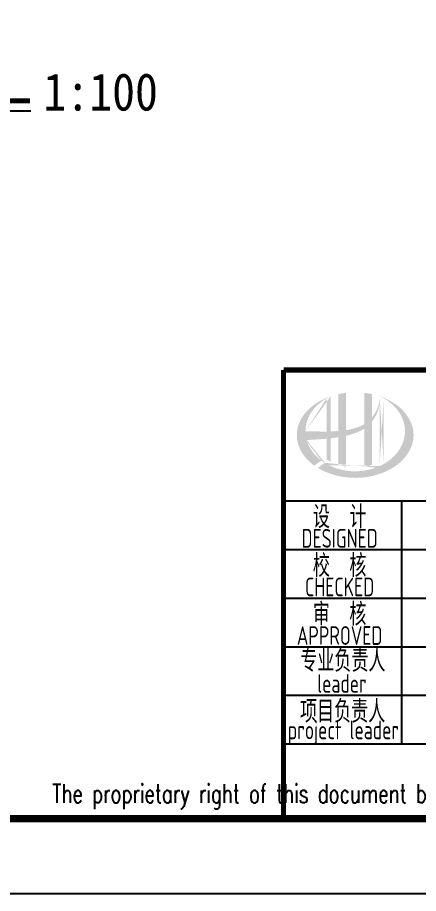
# Model space of a CAD drawing. Extents: x 4924227 to 5052693, y -485691 to -238224.
# Drawn here: x 5018995 to 5024355, y -485691 to -473976 of the extents above; entities that cross this region are included whole.
import ezdxf
from ezdxf.enums import TextEntityAlignment as Align

# ---------------------------------------------------------------- set-up
doc = ezdxf.new("R2010")
doc.units = 0
doc.header["$LTSCALE"] = 1000
doc.header["$MEASUREMENT"] = 0
doc.layers.get('0').update_dxf_attribs({"linetype": 'CONTINUOUS'})
doc.layers.add('PUB_TITLE', color=4, linetype='CONTINUOUS')
doc.layers.add('图名', color=15, linetype='CONTINUOUS')
doc.styles.add('AHD', font='sceie.shx', dxfattribs={"width": 0.7, "bigfont": 'sceic.shx'})
doc.styles.add('ECEC_TQ', font='txt_l.shx', dxfattribs={"bigfont": 'hztxt_l.shx'})
doc.styles.add('宋体', font='', dxfattribs={"width": 0.7})
doc.styles.get('宋体').set_extended_font_data('SimSun')

msp = doc.modelspace()

# ---------------------------------------------------------------- hatches: boundary and pattern name
h = msp.add_hatch(color=256)
edge = h.paths.add_edge_path()
edge.add_spline(control_points=[(5023388, -479569.1), (5023394.1, -479567.7), (5023400.2, -479566.3), (5023449.3, -479554.4), (5023491.9, -479541.4), (5023566.9, -479510.3), (5023599.8, -479493.3), (5023630.7, -479472.7)], knot_values=[61.629012, 61.629012, 61.629012, 61.629012, 63.3304306, 63.3304306, 75.3536336, 75.3536336, 85.3986489, 85.3986489, 85.3986489, 85.3986489], degree=3, periodic=0)
edge.add_line((5023630.7, -479472.7), (5023630.7, -479983))
edge.add_spline(control_points=[(5023630.7, -479983), (5023647.8, -479980.2), (5023664.8, -479976.9), (5023699.6, -479968.8), (5023717.3, -479964), (5023734.7, -479958.5)], knot_values=[4.9084564, 4.9084564, 4.9084564, 4.9084564, 4.9928212, 4.9928212, 5.0830337, 5.0830337, 5.0830337, 5.0830337], degree=3, periodic=0)
edge.add_line((5023734.7, -479958.5), (5023734.7, -479377.1))
edge.add_spline(control_points=[(5023734.7, -479377.1), (5023743.3, -479366.2), (5023751.5, -479354.8), (5023777.6, -479315.2), (5023793.3, -479285.2), (5023822.5, -479212.4), (5023833.7, -479168.6), (5023838.4, -479123.3), (5023838.5, -479122), (5023838.7, -479120.8)], knot_values=[97.9917441, 97.9917441, 97.9917441, 97.9917441, 101.6421898, 101.6421898, 110.3379755, 110.3379755, 121.9343221, 121.9343221, 122.2706915, 122.2706915, 122.2706915, 122.2706915], degree=3, periodic=0)
edge.add_line((5023838.7, -479120.8), (5023838.7, -479050.3))
edge.add_spline(control_points=[(5023838.7, -479050.3), (5023838.6, -479058), (5023838.2, -479065.7), (5023837.7, -479073.4)], knot_values=[126.194075, 126.194075, 126.194075, 126.194075, 128.3967624, 128.3967624, 128.3967624, 128.3967624], degree=3, periodic=0)
edge.add_spline(control_points=[(5023837.7, -479073.4), (5023837.2, -479079.6), (5023836.6, -479085.8), (5023835.8, -479092)], knot_values=[124.4170495, 124.4170495, 124.4170495, 124.4170495, 126.194075, 126.194075, 126.194075, 126.194075], degree=3, periodic=0)
edge.add_spline(control_points=[(5023835.8, -479092), (5023834.6, -479101.1), (5023833.2, -479110.2), (5023831.4, -479119.3)], knot_values=[121.8052898, 121.8052898, 121.8052898, 121.8052898, 124.4170495, 124.4170495, 124.4170495, 124.4170495], degree=3, periodic=0)
edge.add_spline(control_points=[(5023831.4, -479119.3), (5023829, -479131.5), (5023826.1, -479143.6), (5023822.6, -479155.6)], knot_values=[118.3157402, 118.3157402, 118.3157402, 118.3157402, 121.8052898, 121.8052898, 121.8052898, 121.8052898], degree=3, periodic=0)
edge.add_spline(control_points=[(5023822.6, -479155.6), (5023819.1, -479167.7), (5023815, -479179.8), (5023810.5, -479191.6)], knot_values=[114.7959879, 114.7959879, 114.7959879, 114.7959879, 118.3157402, 118.3157402, 118.3157402, 118.3157402], degree=3, periodic=0)
edge.add_spline(control_points=[(5023810.5, -479191.6), (5023806, -479203.3), (5023801, -479214.8), (5023795.6, -479226.2)], knot_values=[111.3296409, 111.3296409, 111.3296409, 111.3296409, 114.7959879, 114.7959879, 114.7959879, 114.7959879], degree=3, periodic=0)
edge.add_spline(control_points=[(5023795.6, -479226.2), (5023790.1, -479237.7), (5023784, -479249.1), (5023777.6, -479260.2)], knot_values=[107.7952896, 107.7952896, 107.7952896, 107.7952896, 111.3296409, 111.3296409, 111.3296409, 111.3296409], degree=3, periodic=0)
edge.add_spline(control_points=[(5023777.6, -479260.2), (5023771.3, -479271), (5023764.6, -479281.5), (5023757.4, -479291.8)], knot_values=[104.3435789, 104.3435789, 104.3435789, 104.3435789, 107.7952896, 107.7952896, 107.7952896, 107.7952896], degree=3, periodic=0)
edge.add_spline(control_points=[(5023757.4, -479291.8), (5023750.2, -479302.2), (5023742.6, -479312.2), (5023734.7, -479321.9)], knot_values=[100.8506997, 100.8506997, 100.8506997, 100.8506997, 104.3435789, 104.3435789, 104.3435789, 104.3435789], degree=3, periodic=0)
edge.add_line((5023734.7, -479321.9), (5023734.7, -479012.7))
edge.add_spline(control_points=[(5023734.7, -479012.7), (5023700.6, -479005.1), (5023665.8, -478999.2), (5023630.7, -478995.1)], knot_values=[4.4239994, 4.4239994, 4.4239994, 4.4239994, 4.5587406, 4.5587406, 4.5587406, 4.5587406], degree=3, periodic=0)
edge.add_line((5023630.7, -478995.1), (5023630.7, -479413.3))
edge.add_spline(control_points=[(5023630.7, -479413.3), (5023558.7, -479457.8), (5023474.5, -479481), (5023388, -479494.1)], knot_values=[63.2462151, 63.2462151, 63.2462151, 63.2462151, 87.6891235, 87.6891235, 87.6891235, 87.6891235], degree=3, periodic=0)
edge.add_line((5023388, -479494.1), (5023388, -478995.1))
edge.add_spline(control_points=[(5023388, -478995.1), (5023352.8, -478999.2), (5023318.1, -479005.1), (5023284, -479012.7)], knot_values=[4.8660382, 4.8660382, 4.8660382, 4.8660382, 5.0007773, 5.0007773, 5.0007773, 5.0007773], degree=3, periodic=0)
edge.add_line((5023284, -479012.7), (5023284, -479505.5))
edge.add_spline(control_points=[(5023284, -479505.5), (5023282.3, -479505.6), (5023247.4, -479508.3), (5023212.8, -479510), (5023180, -479511)], knot_values=[43.6573559, 43.6573559, 43.6573559, 43.6573559, 44.1342527, 53.4970917, 53.4970917, 53.4970917, 53.4970917], degree=3, periodic=0)
edge.add_line((5023180, -479511), (5023180, -479041.9))
edge.add_spline(control_points=[(5023180, -479041.9), (5023163, -479047.8), (5023146.2, -479054.1), (5023129.8, -479060.8)], knot_values=[5.1415698, 5.1415698, 5.1415698, 5.1415698, 5.2129208, 5.2129208, 5.2129208, 5.2129208], degree=3, periodic=0)
edge.add_spline(control_points=[(5023129.8, -479060.8), (5023122.9, -479063.6), (5023116, -479066.5), (5023083.8, -479080.7), (5023059.3, -479093), (5023035.8, -479106.2)], knot_values=[5.2129208, 5.2129208, 5.2129208, 5.2129208, 5.2429596, 5.2429596, 5.3556227, 5.3556227, 5.3556227, 5.3556227], degree=3, periodic=0)
edge.add_spline(control_points=[(5023035.8, -479106.2), (5023020.9, -479114.5), (5023006.5, -479123.3), (5022992.5, -479132.4)], knot_values=[5.3556227, 5.3556227, 5.3556227, 5.3556227, 5.4269737, 5.4269737, 5.4269737, 5.4269737], degree=3, periodic=0)
edge.add_spline(control_points=[(5022992.5, -479132.4), (5022985.1, -479137.2), (5022977.8, -479142.1), (5022964.3, -479151.6), (5022958.1, -479156.1), (5022951.9, -479160.7)], knot_values=[5.4269737, 5.4269737, 5.4269737, 5.4269737, 5.4647645, 5.4647645, 5.4983247, 5.4983247, 5.4983247, 5.4983247], degree=3, periodic=0)
edge.add_spline(control_points=[(5022951.9, -479160.7), (5022925.9, -479180.3), (5022901.8, -479201.2), (5022879.9, -479223.1)], knot_values=[5.4983247, 5.4983247, 5.4983247, 5.4983247, 5.6410266, 5.6410266, 5.6410266, 5.6410266], degree=3, periodic=0)
edge.add_spline(control_points=[(5022879.9, -479223.1), (5022872.9, -479230.1), (5022866.1, -479237.2), (5022845.7, -479259.8), (5022832.8, -479275.7), (5022821, -479291.9)], knot_values=[5.6410266, 5.6410266, 5.6410266, 5.6410266, 5.6865694, 5.6865694, 5.7837285, 5.7837285, 5.7837285, 5.7837285], degree=3, periodic=0)
edge.add_spline(control_points=[(5022821, -479291.9), (5022805.9, -479312.6), (5022792.6, -479334), (5022779.5, -479359), (5022777.9, -479362.2), (5022776.3, -479365.3)], knot_values=[5.7837285, 5.7837285, 5.7837285, 5.7837285, 5.9083744, 5.9083744, 5.9264305, 5.9264305, 5.9264305, 5.9264305], degree=3, periodic=0)
edge.add_spline(control_points=[(5022776.3, -479365.3), (5022763.8, -479390.5), (5022753.8, -479416.1), (5022746.3, -479442)], knot_values=[5.9264305, 5.9264305, 5.9264305, 5.9264305, 6.0691324, 6.0691324, 6.0691324, 6.0691324], degree=3, periodic=0)
edge.add_spline(control_points=[(5022746.3, -479442), (5022743, -479453.1), (5022740.3, -479464.3), (5022734.9, -479490.5), (5022732.7, -479505.5), (5022731.2, -479520.6)], knot_values=[6.0691324, 6.0691324, 6.0691324, 6.0691324, 6.1301793, 6.1301793, 6.2118343, 6.2118343, 6.2118343, 6.2118343], degree=3, periodic=0)
edge.add_spline(control_points=[(5022731.2, -479520.6), (5022730, -479533.7), (5022729.3, -479546.9), (5022729.3, -479560.1)], knot_values=[6.2118343, 6.2118343, 6.2118343, 6.2118343, 6.2831853, 6.2831853, 6.2831853, 6.2831853], degree=3, periodic=0)
edge.add_spline(control_points=[(5022729.3, -479560.1), (5022729.3, -479569.5), (5022729.6, -479578.8), (5022730.3, -479588.1)], knot_values=[6.2831853, 6.2831853, 6.2831853, 6.2831853, 6.3336547, 6.3336547, 6.3336547, 6.3336547], degree=3, periodic=0)
edge.add_spline(control_points=[(5022730.3, -479588.1), (5022731.5, -479606.8), (5022734, -479625.4), (5022737.8, -479643.9)], knot_values=[6.3336547, 6.3336547, 6.3336547, 6.3336547, 6.4345936, 6.4345936, 6.4345936, 6.4345936], degree=3, periodic=0)
edge.add_spline(control_points=[(5022737.8, -479643.9), (5022738.1, -479645.1), (5022738.3, -479646.3), (5022742.2, -479664.8), (5022747, -479682), (5022752.9, -479699)], knot_values=[6.4345936, 6.4345936, 6.4345936, 6.4345936, 6.4412784, 6.4412784, 6.5355325, 6.5355325, 6.5355325, 6.5355325], degree=3, periodic=0)
edge.add_spline(control_points=[(5022752.9, -479699), (5022759.1, -479717.2), (5022766.6, -479735.3), (5022775.4, -479753.1)], knot_values=[6.5355325, 6.5355325, 6.5355325, 6.5355325, 6.6364714, 6.6364714, 6.6364714, 6.6364714], degree=3, periodic=0)
edge.add_spline(control_points=[(5022775.4, -479753.1), (5022777.6, -479757.6), (5022779.9, -479762), (5022789.2, -479779.7), (5022796.9, -479792.7), (5022805.3, -479805.5)], knot_values=[6.6364714, 6.6364714, 6.6364714, 6.6364714, 6.6618943, 6.6618943, 6.7374102, 6.7374102, 6.7374102, 6.7374102], degree=3, periodic=0)
edge.add_spline(control_points=[(5022805.3, -479805.5), (5022816.5, -479822.7), (5022828.8, -479839.5), (5022842.4, -479855.9)], knot_values=[6.7374102, 6.7374102, 6.7374102, 6.7374102, 6.8383491, 6.8383491, 6.8383491, 6.8383491], degree=3, periodic=0)
edge.add_spline(control_points=[(5022842.4, -479855.9), (5022848.3, -479863), (5022854.4, -479870.1), (5022869, -479886.1), (5022877.5, -479894.9), (5022886.4, -479903.5)], knot_values=[6.8383491, 6.8383491, 6.8383491, 6.8383491, 6.8825101, 6.8825101, 6.939288, 6.939288, 6.939288, 6.939288], degree=3, periodic=0)
edge.add_spline(control_points=[(5022886.4, -479903.5), (5022902.1, -479918.9), (5022919, -479933.7), (5022936.9, -479947.9)], knot_values=[6.939288, 6.939288, 6.939288, 6.939288, 7.0402268, 7.0402268, 7.0402268, 7.0402268], degree=3, periodic=0)
edge.add_spline(control_points=[(5022936.9, -479947.9), (5022945.9, -479955), (5022955, -479962), (5022964.5, -479968.8)], knot_values=[7.0402268, 7.0402268, 7.0402268, 7.0402268, 7.0906963, 7.0906963, 7.0906963, 7.0906963], degree=3, periodic=0)
edge.add_line((5022964.5, -479968.8), (5023055.7, -479900.4))
edge.add_ellipse((5023509.3, -479508.1), major_axis=(665, 0), ratio=0.8066765, start_angle=192.81901, end_angle=226.98533, ccw=False)
edge.add_spline(control_points=[(5022860.9, -479627.2), (5022884.9, -479625.7), (5022909, -479624.2), (5022997.7, -479618.7), (5023062.5, -479614.4), (5023128, -479608.1)], knot_values=[11.3982633, 11.3982633, 11.3982633, 11.3982633, 18.4072897, 18.4072897, 37.1809397, 37.1809397, 37.1809397, 37.1809397], degree=3, periodic=0)
edge.add_line((5023128, -479608.1), (5023128, -479887.1))
edge.add_spline(control_points=[(5023128, -479887.1), (5023131.6, -479889.4), (5023135.1, -479891.6), (5023152.1, -479901.8), (5023165.9, -479909.3), (5023180, -479916.5)], knot_values=[4.0499446, 4.0499446, 4.0499446, 4.0499446, 4.0720206, 4.0720206, 4.153257, 4.153257, 4.153257, 4.153257], degree=3, periodic=0)
edge.add_line((5023180, -479916.5), (5023180, -479602.6))
edge.add_spline(control_points=[(5023180, -479602.6), (5023212.2, -479598.9), (5023244.6, -479594.7), (5023279.4, -479589.3), (5023281.7, -479589), (5023284, -479588.6)], knot_values=[42.1350086, 42.1350086, 42.1350086, 42.1350086, 51.3072277, 51.3072277, 51.9485742, 51.9485742, 51.9485742, 51.9485742], degree=3, periodic=0)
edge.add_line((5023284, -479588.6), (5023284, -479958.5))
edge.add_spline(control_points=[(5023284, -479958.5), (5023317.6, -479969.1), (5023352.5, -479977.3), (5023388, -479983)], knot_values=[4.3417397, 4.3417397, 4.3417397, 4.3417397, 4.5163155, 4.5163155, 4.5163155, 4.5163155], degree=3, periodic=0)
edge.add_line((5023388, -479983), (5023388, -479569.1))
edge = h.paths.add_edge_path(flags=16)
edge.add_ellipse((5023509.3, -479508.1), major_axis=(665, 0), ratio=0.8066765, start_angle=124.98746, end_angle=179.99898, ccw=False)
edge.add_line((5023128, -479068.6), (5023128, -479512.2))
edge.add_spline(control_points=[(5023128, -479512.2), (5023032.7, -479513.5), (5022938.7, -479510.5), (5022844.3, -479508.1)], knot_values=[11.2737302, 11.2737302, 11.2737302, 11.2737302, 38.6875129, 38.6875129, 38.6875129, 38.6875129], degree=3, periodic=0)
edge = h.paths.add_edge_path()
edge.add_spline(control_points=[(5023010.5, -479999.3), (5023041.5, -480018.3), (5023074.7, -480035.5), (5023159.3, -480072.7), (5023212.6, -480090.6), (5023323.3, -480117.2), (5023380.8, -480125.9), (5023496.9, -480133.7), (5023555.6, -480132.7), (5023671.2, -480121.2), (5023728, -480110.7), (5023837.1, -480080.7), (5023889.2, -480061.1), (5023986.1, -480014.3), (5024030.9, -479986.9), (5024110.8, -479926), (5024146, -479892.4), (5024205.3, -479820.9), (5024229.4, -479783), (5024265.8, -479704.9), (5024278.1, -479664.7), (5024290.7, -479583.5), (5024291, -479542.5), (5024279.5, -479461), (5024267.7, -479420.5), (5024232.1, -479341.8), (5024208.3, -479303.6), (5024149.5, -479231.4), (5024114.4, -479197.5), (5024034.6, -479135.8), (5023989.9, -479108.1), (5023908.7, -479068.4), (5023874.3, -479054.1), (5023838.7, -479041.9)], knot_values=[0.8864206, 0.8864206, 0.8864206, 0.8864206, 1.0405566, 1.0405566, 1.2611724, 1.2611724, 1.4817883, 1.4817883, 1.7024042, 1.7024042, 1.9230201, 1.9230201, 2.1436359, 2.1436359, 2.3642518, 2.3642518, 2.5848677, 2.5848677, 2.8054836, 2.8054836, 3.0260994, 3.0260994, 3.2467153, 3.2467153, 3.4685202, 3.4685202, 3.6903251, 3.6903251, 3.9121301, 3.9121301, 4.133935, 4.133935, 4.2832086, 4.2832086, 4.2832086, 4.2832086], degree=3, periodic=0)
edge.add_line((5023838.7, -479041.9), (5023838.7, -479042))
edge.add_spline(control_points=[(5023838.7, -479042.1), (5023838.7, -479044.8), (5023838.7, -479047.6), (5023838.7, -479050.3)], knot_values=[128.3967624, 128.3967624, 128.3967624, 128.3967624, 129.1921934, 129.1921934, 129.1921934, 129.1921934], degree=3, periodic=0)
edge.add_line((5023838.7, -479050.3), (5023838.7, -479974.2))
edge.add_ellipse((5023509.3, -479508.1), major_axis=(665, 0), ratio=0.8066765, start_angle=232.10542, end_angle=299.68334, ccw=False)
edge.add_line((5023100.9, -479931.5), (5023010.5, -479999.3))
edge = h.paths.add_edge_path(flags=16)
edge.add_ellipse((5023509.3, -479508.1), major_axis=(665, 0), ratio=0.8066765, start_angle=304.98746, end_angle=415.01211, ccw=False)
edge.add_line((5023890.7, -479947.6), (5023890.7, -479068.6))

# ---------------------------------------------------------------- linework, layer by layer
for p, q in [((5022551.5, -480440.7), (5033551.5, -480440.7)), ((5024131.5, -483690.7), (5024131.5, -480440.7)), ((5024131.5, -483690.7), (5024131.5, -480440.7)), ((5024131.5, -483690.7), (5024131.5, -480440.7)), ((5022551.5, -481090.7), (5028051.5, -481090.7)), ((5022551.5, -481740.7), (5028051.5, -481740.7)), ((5022551.5, -482390.7), (5028051.5, -482390.7)), ((5022551.5, -483040.7), (5028051.5, -483040.7)), ((5022551.5, -483690.7), (5040551.5, -483690.7)), ((5022551.5, -484690.7), (5040551.5, -484690.7))]:
    msp.add_line(p, q)
at = {"const_width": 70}
for points in [[(5022551.5, -478690.7), (5022551.5, -484690.7)], [(5040551.5, -478690.7), (5022551.5, -478690.7)]]:
    msp.add_lwpolyline(points, dxfattribs=at)
at = {"layer": 'PUB_TITLE', "color": 4}
msp.add_lwpolyline([(4957451.5, -485690.7), (5041551.5, -485690.7), (5041551.5, -426290.7), (4957451.5, -426290.7)], close=True, dxfattribs=at)
at = {"layer": 'PUB_TITLE', "color": 4, "const_width": 100}
msp.add_lwpolyline([(4959951.5, -484690.7), (5040551.5, -484690.7), (5040551.5, -427290.7), (4959951.5, -427290.7)], close=True, dxfattribs=at)
at = {"layer": '图名'}
msp.add_line((5015408.3, -475222.6), (5019171.3, -475222.6), dxfattribs=at)
at = {"layer": '图名', "const_width": 70}
msp.add_lwpolyline([(5015418.1, -475089.4), (5019161.5, -475089.4)], dxfattribs=at)

# ---------------------------------------------------------------- texts
for s, height, style, width, p in [('设  计', 300, 'AHD', 0.8, (5023301.5, -480640.7)), ('设  计', 300, 'AHD', 0.8, (5023301.5, -480640.7)), ('DESIGNED', 250, 'AHD', 0.8, (5023301.5, -480940.7)), ('DESIGNED', 250, 'AHD', 0.8, (5023301.5, -480940.7)), ('校  核', 300, 'AHD', 0.8, (5023301.5, -481290.7)), ('校  核', 300, 'AHD', 0.8, (5023301.5, -481290.7)), ('CHECKED', 250, 'AHD', 0.8, (5023301.5, -481590.7)), ('CHECKED', 250, 'AHD', 0.8, (5023301.5, -481590.7)), ('审  核', 300, 'AHD', 0.8, (5023301.5, -481940.7)), ('审  核', 300, 'AHD', 0.8, (5023301.5, -481940.7)), ('APPROVED', 250, 'AHD', 0.8, (5023301.5, -482240.7)), ('APPROVED', 250, 'AHD', 0.8, (5023301.5, -482240.7)), ('专业负责人', 300, 'AHD', 0.8, (5023344.5, -482560.7)), ('leader', 250, 'AHD', 0.8, (5023331.5, -482880.7)), ('项目负责人', 300, 'AHD', 0.8, (5023341.5, -483240.7)), ('project leader', 250, 'AHD', 0.8, (5023351.5, -483540.7)), ('The proprietary right of this document belongs to Anhui Huadong Chemical And Medical Engineering  Co.,Ltd.  and any replication or transfer to the 3rd. side is forbidden without its permission. ', 250, 'ECEC_TQ', 0.72, (5031551.5, -484390.7))]:
    msp.add_text(s, height=height, dxfattribs=dict(style=style, width=width)).set_placement(p, align=Align.MIDDLE)
at = {"layer": '图名', "style": '宋体', "width": 0.9}
msp.add_text('1:100', height=500, dxfattribs=at).set_placement((5019341.4, -475219.5))

doc.saveas('drawing.dxf')
